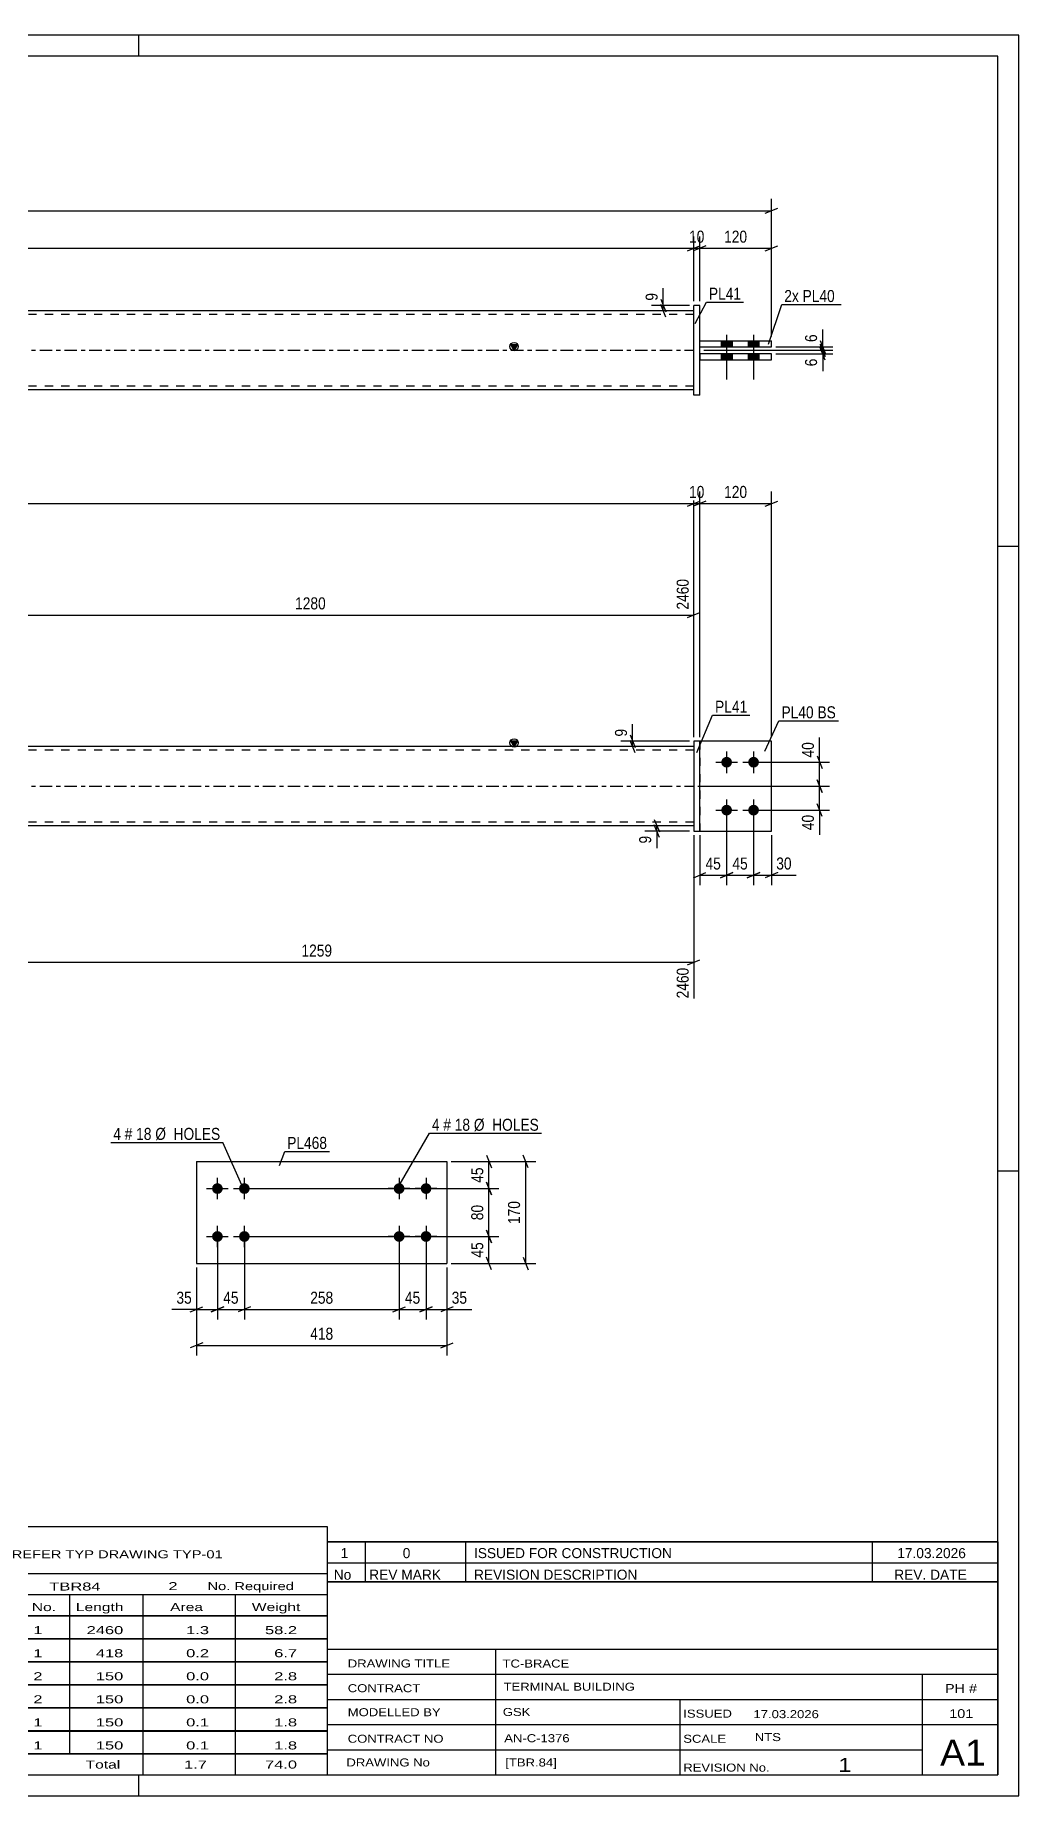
# Model space of a CAD drawing. Header units: millimetres. Extents: x 0 to 594, y 0 to 420.
# Drawn here: x 359.3 to 594, y 0 to 420 of the extents above; entities that cross this region are included whole.
import ezdxf

# ---------------------------------------------------------------- set-up
doc = ezdxf.new("R2010")
doc.units = ezdxf.units.MM
doc.linetypes.add('DXK_LINE_DOT2', pattern=[3.9198, 1.9599, -1.9599])
doc.linetypes.add('DXK_LINE_DOT3', pattern=[5.9187, 2.979, -0.9799, 0.9799, -0.9799])
doc.styles.add('Arial Narrow', font='ARIALN.TTF', dxfattribs={"height": 0.2})

# ---------------------------------------------------------------- blocks, each defined once
blk = doc.blocks.new('Unknown-585696580-1128')
at = {"color": 5, "linetype": 'Continuous'}
for p, q in [((594, 420), (0, 420)), ((384, 415), (384, 420)), ((594, 0), (594, 420)), ((589, 415), (5, 415)), ((589, 5), (589, 415)), ((594, 298), (589, 298)), ((594, 149), (589, 149)), ((5, 5), (589, 5)), ((384, 0), (384, 5)), ((0, 0), (594, 0))]:
    blk.add_line(p, q, dxfattribs=at)
blk = doc.blocks.new('Part-585696580-2042 - 1994')
at = {"color": 2, "linetype": 'Continuous'}
for p, q in [((535, 251.57), (517.86, 251.57)), ((535, 230.14), (535, 251.57)), ((517.86, 230.14), (535, 230.14))]:
    blk.add_line(p, q, dxfattribs=at)
at = {"color": 7, "linetype": 'DXK_LINE_DOT2'}
blk.add_line((517.86, 251.57), (517.86, 230.14), dxfattribs=at)
blk = doc.blocks.new('Part-585696580-2012 - 1994')
at = {"color": 2, "linetype": 'Continuous'}
for p, q in [((516.43, 251.57), (516.43, 230.14)), ((517.86, 251.57), (516.43, 251.57)), ((517.86, 230.14), (517.86, 251.57)), ((516.43, 230.14), (517.86, 230.14))]:
    blk.add_line(p, q, dxfattribs=at)
blk = doc.blocks.new('Part-585696580-2000 - 1994')
at = {"linetype": 'Continuous'}
blk.add_hatch(color=2, dxfattribs=at).paths.add_polyline_path([(473.57, 250.28), (472.77, 251.68), (474.37, 251.68)])
at = {"color": 2, "linetype": 'Continuous'}
for p, q in [((516.43, 250.28), (165.06, 250.28)), ((473.57, 250.28), (472.77, 251.68)), ((472.77, 251.68), (474.37, 251.68)), ((474.37, 251.68), (473.57, 250.28)), ((516.43, 231.42), (165.06, 231.42))]:
    blk.add_line(p, q, dxfattribs=at)
at = {"color": 7, "linetype": 'DXK_LINE_DOT2'}
for p, q in [((165.06, 250.28), (165.06, 231.42)), ((516.43, 249.42), (165.06, 249.42)), ((308.77, 250.28), (308.77, 249.42)), ((333.79, 250.28), (333.79, 249.42)), ((516.43, 250.28), (516.43, 231.42)), ((516.43, 232.28), (165.06, 232.28)), ((311.68, 231.42), (311.68, 232.28)), ((336.7, 231.42), (336.7, 232.28))]:
    blk.add_line(p, q, dxfattribs=at)
at = {"color": 7, "linetype": 'DXK_LINE_DOT3'}
blk.add_line((165.06, 240.85), (516.43, 240.85), dxfattribs=at)
at = {"color": 2, "linetype": 'Continuous'}
blk.add_circle((473.57, 251.18), 1, dxfattribs=at)
blk = doc.blocks.new('Part-585696580-2006 - 1994')
at = {"color": 7, "linetype": 'DXK_LINE_DOT2'}
for p, q in [((535, 251.57), (517.86, 251.57)), ((517.86, 251.57), (517.86, 230.14)), ((535, 230.14), (535, 251.57)), ((517.86, 230.14), (535, 230.14))]:
    blk.add_line(p, q, dxfattribs=at)
blk = doc.blocks.new('Bolt-585696580-2033 - 1994')
at = {"linetype": 'Continuous'}
for points in [[(524.29, 247.85, -1), (524.29, 245.28, -1)], [(530.72, 247.85, -1), (530.72, 245.28, -1)], [(524.29, 236.42, -1), (524.29, 233.85, -1)], [(530.72, 236.42, -1), (530.72, 233.85, -1)]]:
    blk.add_hatch(color=1, dxfattribs=at).paths.add_polyline_path(points)
at = {"color": 1, "linetype": 'Continuous'}
for p, q in [((524.29, 249.14), (524.29, 243.99)), ((530.72, 249.14), (530.72, 243.99)), ((521.72, 246.57), (526.86, 246.57)), ((528.15, 246.57), (533.29, 246.57)), ((524.29, 237.71), (524.29, 232.57)), ((530.72, 237.71), (530.72, 232.57)), ((521.72, 235.14), (526.86, 235.14)), ((528.15, 235.14), (533.29, 235.14))]:
    blk.add_line(p, q, dxfattribs=at)
blk = doc.blocks.new('Bolt-585696580-1688 - 1676')
at = {"linetype": 'Continuous'}
for points in [[(525.57, 347.11), (523, 347.11), (523, 345.68), (525.57, 345.68)], [(525.57, 347.11), (523, 347.11), (523, 345.68), (525.57, 345.68)], [(532, 347.11), (529.43, 347.11), (529.43, 345.68), (532, 345.68)], [(532, 347.11), (529.43, 347.11), (529.43, 345.68), (532, 345.68)], [(525.57, 343.97), (523, 343.97), (523, 342.54), (525.57, 342.54)], [(525.57, 343.97), (523, 343.97), (523, 342.54), (525.57, 342.54)], [(532, 343.97), (529.43, 343.97), (529.43, 342.54), (532, 342.54)], [(532, 343.97), (529.43, 343.97), (529.43, 342.54), (532, 342.54)]]:
    blk.add_hatch(color=1, dxfattribs=at).paths.add_polyline_path(points)
at = {"color": 1, "linetype": 'Continuous'}
for p, q in [((523, 347.11), (523, 345.68)), ((523, 347.11), (523, 345.68)), ((524.29, 348.54), (524.29, 337.83)), ((524.29, 348.54), (524.29, 337.83)), ((525.57, 347.11), (525.57, 345.68)), ((525.57, 347.11), (525.57, 345.68)), ((529.43, 347.11), (529.43, 345.68)), ((529.43, 347.11), (529.43, 345.68)), ((530.72, 348.54), (530.72, 337.83)), ((530.72, 348.54), (530.72, 337.83)), ((532, 347.11), (532, 345.68)), ((532, 347.11), (532, 345.68)), ((523, 343.97), (523, 342.54)), ((523, 343.97), (523, 342.54)), ((525.57, 343.97), (525.57, 342.54)), ((525.57, 343.97), (525.57, 342.54)), ((529.43, 343.97), (529.43, 342.54)), ((529.43, 343.97), (529.43, 342.54)), ((532, 343.97), (532, 342.54)), ((532, 343.97), (532, 342.54))]:
    blk.add_line(p, q, dxfattribs=at)
blk = doc.blocks.new('Part-585696580-1729 - 1676')
at = {"color": 2, "linetype": 'Continuous'}
for p, q in [((517.86, 345.68), (517.86, 347.11)), ((517.86, 347.11), (535, 347.11)), ((517.86, 345.68), (535, 345.68)), ((535, 345.68), (535, 347.11))]:
    blk.add_line(p, q, dxfattribs=at)
blk = doc.blocks.new('Part-585696580-1734 - 1676')
at = {"color": 2, "linetype": 'Continuous'}
for p, q in [((535, 343.97), (517.86, 343.97)), ((517.86, 343.97), (517.86, 342.54)), ((517.86, 342.54), (535, 342.54)), ((535, 342.54), (535, 343.97))]:
    blk.add_line(p, q, dxfattribs=at)
blk = doc.blocks.new('Part-585696580-1749 - 1676')
at = {"linetype": 'Continuous'}
blk.add_hatch(color=2, dxfattribs=at).paths.add_polyline_path([(473.57, 344.83), (472.77, 346.23), (474.37, 346.23)])
at = {"color": 2, "linetype": 'Continuous'}
for p, q in [((516.43, 354.26), (165.06, 354.26)), ((308.77, 345.69), (308.77, 345.83)), ((308.77, 345.83), (333.79, 345.83)), ((311.68, 345.69), (311.68, 345.83)), ((333.79, 345.83), (333.79, 343.83)), ((473.57, 344.83), (472.77, 346.23)), ((472.77, 346.23), (474.37, 346.23)), ((474.37, 346.23), (473.57, 344.83)), ((308.77, 343.97), (308.77, 343.83)), ((333.79, 343.83), (308.77, 343.83)), ((311.68, 343.83), (311.68, 343.97)), ((516.43, 335.4), (165.06, 335.4))]:
    blk.add_line(p, q, dxfattribs=at)
at = {"color": 7, "linetype": 'DXK_LINE_DOT2'}
for p, q in [((165.06, 354.26), (165.06, 335.4)), ((516.43, 353.4), (165.06, 353.4)), ((516.43, 335.4), (516.43, 354.26)), ((308.77, 345.83), (308.77, 343.97)), ((311.68, 345.83), (311.68, 343.97)), ((333.79, 345.83), (336.7, 345.83)), ((336.7, 345.83), (336.7, 343.83)), ((336.7, 343.83), (333.79, 343.83)), ((516.43, 336.26), (165.06, 336.26))]:
    blk.add_line(p, q, dxfattribs=at)
at = {"color": 7, "linetype": 'DXK_LINE_DOT3'}
blk.add_line((165.06, 344.83), (516.43, 344.83), dxfattribs=at)
at = {"color": 2, "linetype": 'Continuous'}
blk.add_circle((473.57, 345.73), 1, dxfattribs=at)
blk = doc.blocks.new('Part-585696580-1771 - 1676')
at = {"color": 2, "linetype": 'Continuous'}
for p, q in [((516.43, 334.11), (516.43, 355.54)), ((517.86, 355.54), (516.43, 355.54)), ((517.86, 334.11), (517.86, 355.54)), ((517.86, 334.11), (516.43, 334.11))]:
    blk.add_line(p, q, dxfattribs=at)
blk = doc.blocks.new('Part-585696580-6023 - 6022')
at = {"color": 2, "linetype": 'Continuous'}
for p, q in [((397.78, 151.29), (397.78, 127)), ((397.78, 151.29), (457.56, 151.29)), ((457.56, 151.29), (457.56, 127)), ((397.78, 127), (457.56, 127))]:
    blk.add_line(p, q, dxfattribs=at)
blk = doc.blocks.new('Bolt-585696580-6024 - 6022')
at = {"linetype": 'Continuous'}
for points in [[(446.14, 143.57, -1), (446.14, 146.14, -1)], [(452.56, 143.57, -1), (452.56, 146.14, -1)], [(446.14, 132.14, -1), (446.14, 134.71, -1)], [(452.56, 132.14, -1), (452.56, 134.71, -1)]]:
    blk.add_hatch(color=1, dxfattribs=at).paths.add_polyline_path(points)
at = {"color": 1, "linetype": 'Continuous'}
for p, q in [((446.14, 147.43), (446.14, 142.29)), ((452.56, 147.43), (452.56, 142.29)), ((448.71, 144.86), (443.56, 144.86)), ((455.14, 144.86), (449.99, 144.86)), ((446.14, 136), (446.14, 130.86)), ((452.56, 136), (452.56, 130.86)), ((448.71, 133.43), (443.56, 133.43)), ((455.14, 133.43), (449.99, 133.43))]:
    blk.add_line(p, q, dxfattribs=at)
blk = doc.blocks.new('Bolt-585696580-6025 - 6022')
at = {"linetype": 'Continuous'}
for points in [[(402.78, 146.14, -1), (402.78, 143.57, -1)], [(409.21, 146.14, -1), (409.21, 143.57, -1)], [(402.78, 134.71, -1), (402.78, 132.14, -1)], [(409.21, 134.71, -1), (409.21, 132.14, -1)]]:
    blk.add_hatch(color=1, dxfattribs=at).paths.add_polyline_path(points)
at = {"color": 1, "linetype": 'Continuous'}
for p, q in [((402.78, 142.29), (402.78, 147.43)), ((409.21, 142.29), (409.21, 147.43)), ((400.21, 144.86), (405.35, 144.86)), ((406.64, 144.86), (411.78, 144.86)), ((402.78, 130.86), (402.78, 136)), ((409.21, 130.86), (409.21, 136)), ((400.21, 133.43), (405.35, 133.43)), ((406.64, 133.43), (411.78, 133.43))]:
    blk.add_line(p, q, dxfattribs=at)
blk = doc.blocks.new('StraightDimension-585696580-2132 - 1994')
at = {"color": 7, "linetype": 'Continuous'}
for p, q in [((501.26, 253.07), (502.46, 250.07)), ((515.43, 251.57), (499.01, 251.57)), ((515.43, 250.28), (499.01, 250.28)), ((502.46, 248.78), (501.26, 251.78)), ((501.86, 250.28), (501.86, 251.57))]:
    blk.add_line(p, q, dxfattribs=at)
at = {"color": 0}
blk.add_wipeout([(501.11, 255.12), (496.91, 255.12), (496.91, 252.09), (501.11, 252.09)], dxfattribs=at)
at = {"color": 7, "linetype": 'Continuous'}
blk.add_line((501.86, 251.57), (501.86, 255.64), dxfattribs=at)
blk.add_line((501.86, 251.57), (501.86, 255.64), dxfattribs=at)
at = {"color": 3, "style": 'Arial Narrow'}
blk.add_text('9', height=2.86, rotation=90.0002, dxfattribs=at).set_placement((500.51, 252.69))
blk = doc.blocks.new('StraightDimension-585696580-2083 - 1994')
at = {"color": 7, "linetype": 'Continuous'}
for p, q in [((165.06, 252.57), (165.06, 311.11)), ((516.43, 252.57), (516.43, 311.11)), ((166.56, 308.86), (163.56, 307.66)), ((165.06, 308.26), (516.43, 308.26)), ((514.93, 307.66), (517.93, 308.86))]:
    blk.add_line(p, q, dxfattribs=at)
at = {"color": 0}
blk.add_wipeout([(345, 309.01), (345, 313.21), (336.49, 313.21), (336.49, 309.01)], dxfattribs=at)
at = {"color": 3, "style": 'Arial Narrow'}
blk.add_text('2460', height=2.863, dxfattribs=at).set_placement((337.09, 309.61))
blk = doc.blocks.new('StraightDimension-585696580-2092 - 1994')
at = {"color": 7, "linetype": 'Continuous'}
for p, q in [((516.43, 252.57), (516.43, 311.11)), ((517.86, 252.57), (517.86, 311.11)), ((514.93, 307.66), (517.93, 308.86)), ((519.36, 308.86), (516.36, 307.66)), ((516.43, 308.26), (517.86, 308.26))]:
    blk.add_line(p, q, dxfattribs=at)
at = {"color": 0}
blk.add_wipeout([(519.57, 309.01), (519.57, 313.21), (514.72, 313.21), (514.72, 309.01)], dxfattribs=at)
at = {"color": 3, "style": 'Arial Narrow'}
blk.add_text('10', height=2.863, dxfattribs=at).set_placement((515.32, 309.61))
blk = doc.blocks.new('StraightDimension-585696580-2109 - 1994')
at = {"color": 7, "linetype": 'Continuous'}
for p, q in [((517.86, 252.57), (517.86, 311.11)), ((535, 252.57), (535, 311.11)), ((519.36, 308.86), (516.36, 307.66)), ((517.86, 308.26), (535, 308.26)), ((533.5, 307.66), (536.5, 308.86))]:
    blk.add_line(p, q, dxfattribs=at)
at = {"color": 0}
blk.add_wipeout([(529.77, 309.01), (529.77, 313.21), (523.09, 313.21), (523.09, 309.01)], dxfattribs=at)
at = {"color": 3, "style": 'Arial Narrow'}
blk.add_text('120', height=2.863, dxfattribs=at).set_placement((523.69, 309.61))
blk = doc.blocks.new('StraightDimension-585696580-2162 - 1994')
at = {"color": 7, "linetype": 'Continuous'}
for p, q in [((545.86, 248.07), (547.06, 245.07)), ((531.72, 246.57), (548.86, 246.57)), ((546.46, 240.85), (546.46, 246.57)), ((517.43, 240.85), (548.86, 240.85)), ((547.06, 239.35), (545.86, 242.35))]:
    blk.add_line(p, q, dxfattribs=at)
at = {"color": 0}
blk.add_wipeout([(545.71, 251.95), (541.51, 251.95), (541.51, 247.09), (545.71, 247.09)], dxfattribs=at)
at = {"color": 7, "linetype": 'Continuous'}
blk.add_line((546.46, 246.57), (546.46, 252.47), dxfattribs=at)
blk.add_line((546.46, 246.57), (546.46, 252.47), dxfattribs=at)
at = {"color": 3, "style": 'Arial Narrow'}
blk.add_text('40', height=2.863, rotation=90.0002, dxfattribs=at).set_placement((545.11, 247.69))
blk = doc.blocks.new('StraightDimension-585696580-2175 - 1994')
at = {"color": 7, "linetype": 'Continuous'}
for p, q in [((517.43, 240.85), (548.86, 240.85)), ((545.86, 242.35), (547.06, 239.35)), ((546.46, 235.14), (546.46, 240.85)), ((547.06, 233.64), (545.86, 236.64)), ((531.72, 235.14), (548.86, 235.14))]:
    blk.add_line(p, q, dxfattribs=at)
at = {"color": 0}
blk.add_wipeout([(545.71, 234.61), (541.51, 234.61), (541.51, 229.76), (545.71, 229.76)], dxfattribs=at)
at = {"color": 7, "linetype": 'Continuous'}
blk.add_line((546.46, 235.14), (546.46, 229.23), dxfattribs=at)
blk.add_line((546.46, 235.14), (546.46, 229.23), dxfattribs=at)
at = {"color": 3, "style": 'Arial Narrow'}
blk.add_text('40', height=2.863, rotation=90.0002, dxfattribs=at).set_placement((545.11, 230.36))
blk = doc.blocks.new('StraightDimension-585696580-2206 - 1994')
at = {"color": 7, "linetype": 'Continuous'}
for p, q in [((530.72, 234.14), (530.72, 217.22)), ((535, 229.14), (535, 217.22)), ((529.22, 219.02), (532.22, 220.22)), ((530.72, 219.62), (535, 219.62)), ((536.5, 220.22), (533.5, 219.02))]:
    blk.add_line(p, q, dxfattribs=at)
at = {"color": 0}
blk.add_wipeout([(540.38, 220.37), (540.38, 224.57), (535.53, 224.57), (535.53, 220.37)], dxfattribs=at)
at = {"color": 7, "linetype": 'Continuous'}
blk.add_line((535, 219.62), (540.91, 219.62), dxfattribs=at)
blk.add_line((535, 219.62), (540.91, 219.62), dxfattribs=at)
at = {"color": 3, "style": 'Arial Narrow'}
blk.add_text('30', height=2.863, dxfattribs=at).set_placement((536.13, 220.97))
blk = doc.blocks.new('StraightDimension-585696580-2219 - 1994')
at = {"color": 7, "linetype": 'Continuous'}
for p, q in [((524.29, 234.14), (524.29, 217.22)), ((530.72, 234.14), (530.72, 217.22)), ((522.79, 219.02), (525.79, 220.22)), ((524.29, 219.62), (530.72, 219.62)), ((532.22, 220.22), (529.22, 219.02))]:
    blk.add_line(p, q, dxfattribs=at)
at = {"color": 0}
blk.add_wipeout([(529.93, 220.37), (529.93, 224.57), (525.07, 224.57), (525.07, 220.37)], dxfattribs=at)
at = {"color": 3, "style": 'Arial Narrow'}
blk.add_text('45', height=2.863, dxfattribs=at).set_placement((525.67, 220.97))
blk = doc.blocks.new('StraightDimension-585696580-2229 - 1994')
at = {"color": 7, "linetype": 'Continuous'}
for p, q in [((524.29, 234.14), (524.29, 217.22)), ((517.86, 229.14), (517.86, 217.22)), ((516.36, 219.02), (519.36, 220.22)), ((517.86, 219.62), (524.29, 219.62)), ((525.79, 220.22), (522.79, 219.02))]:
    blk.add_line(p, q, dxfattribs=at)
at = {"color": 0}
blk.add_wipeout([(523.5, 220.37), (523.5, 224.57), (518.65, 224.57), (518.65, 220.37)], dxfattribs=at)
at = {"color": 3, "style": 'Arial Narrow'}
blk.add_text('45', height=2.863, dxfattribs=at).set_placement((519.25, 220.97))
blk = doc.blocks.new('StraightDimension-585696580-2246 - 1994')
at = {"color": 7, "linetype": 'Continuous'}
for p, q in [((515.43, 231.42), (504.78, 231.42)), ((507.03, 232.92), (508.23, 229.92)), ((508.23, 228.64), (507.03, 231.64)), ((507.63, 230.14), (507.63, 231.42)), ((515.43, 230.14), (504.78, 230.14))]:
    blk.add_line(p, q, dxfattribs=at)
at = {"color": 0}
blk.add_wipeout([(506.88, 229.61), (502.68, 229.61), (502.68, 226.58), (506.88, 226.58)], dxfattribs=at)
at = {"color": 7, "linetype": 'Continuous'}
blk.add_line((507.63, 230.14), (507.63, 226.06), dxfattribs=at)
blk.add_line((507.63, 230.14), (507.63, 226.06), dxfattribs=at)
at = {"color": 3, "style": 'Arial Narrow'}
blk.add_text('9', height=2.86, rotation=90.0002, dxfattribs=at).set_placement((506.28, 227.18))
blk = doc.blocks.new('StraightDimension-585696580-2432 - 1994')
at = {"color": 7, "linetype": 'Continuous'}
for p, q in [((333.51, 251.28), (333.51, 290.3)), ((516.43, 252.57), (516.43, 290.3)), ((335.01, 282.28), (332.01, 281.08)), ((333.51, 281.68), (516.43, 281.68)), ((514.93, 281.08), (517.93, 282.28))]:
    blk.add_line(p, q, dxfattribs=at)
at = {"color": 0, "linetype": 'Continuous'}
blk.add_wipeout([(515.83, 290.9), (511.63, 290.9), (511.63, 282.38), (515.83, 282.38)], dxfattribs=at)
at = {"color": 0}
blk.add_wipeout([(429.23, 282.43), (429.23, 286.63), (420.72, 286.63), (420.72, 282.43)], dxfattribs=at)
at = {"color": 3, "linetype": 'Continuous', "style": 'Arial Narrow'}
blk.add_text('2460', height=2.863, rotation=90.0002, dxfattribs=at).set_placement((515.23, 282.98))
at = {"color": 3, "style": 'Arial Narrow'}
blk.add_text('1280', height=2.863, dxfattribs=at).set_placement((421.32, 283.03))
blk = doc.blocks.new('StraightDimension-585696580-2300 - 1994')
at = {"color": 7, "linetype": 'Continuous'}
for p, q in [((336.56, 230.42), (336.56, 190.23)), ((516.43, 229.14), (516.43, 190.23)), ((338.06, 199.45), (335.06, 198.25)), ((336.56, 198.85), (516.43, 198.85)), ((514.93, 198.25), (517.93, 199.45))]:
    blk.add_line(p, q, dxfattribs=at)
at = {"color": 0}
blk.add_wipeout([(430.75, 199.6), (430.75, 203.8), (422.24, 203.8), (422.24, 199.6)], dxfattribs=at)
at = {"color": 0, "linetype": 'Continuous'}
blk.add_wipeout([(515.83, 198.15), (511.63, 198.15), (511.63, 189.63), (515.83, 189.63)], dxfattribs=at)
at = {"color": 3, "style": 'Arial Narrow'}
blk.add_text('1259', height=2.863, dxfattribs=at).set_placement((422.84, 200.2))
at = {"color": 3, "linetype": 'Continuous', "style": 'Arial Narrow'}
blk.add_text('2460', height=2.863, rotation=90.0002, dxfattribs=at).set_placement((515.23, 190.23))
blk = doc.blocks.new('StraightDimension-585696580-1831 - 1676')
at = {"color": 7, "linetype": 'Continuous'}
for p, q in [((514.93, 368.56), (517.93, 369.76)), ((519.36, 369.76), (516.36, 368.56)), ((516.43, 356.54), (516.43, 372.01)), ((517.86, 356.54), (517.86, 372.01)), ((516.43, 369.16), (517.86, 369.16))]:
    blk.add_line(p, q, dxfattribs=at)
at = {"color": 0}
blk.add_wipeout([(519.57, 369.91), (519.57, 374.11), (514.72, 374.11), (514.72, 369.91)], dxfattribs=at)
at = {"color": 3, "style": 'Arial Narrow'}
blk.add_text('10', height=2.863, dxfattribs=at).set_placement((515.32, 370.51))
blk = doc.blocks.new('StraightDimension-585696580-1810 - 1676')
at = {"color": 7, "linetype": 'Continuous'}
for p, q in [((508.57, 357.04), (509.77, 354.04)), ((515.43, 355.54), (506.32, 355.54)), ((515.43, 354.26), (506.32, 354.26)), ((509.77, 352.76), (508.57, 355.76)), ((509.17, 354.26), (509.17, 355.54))]:
    blk.add_line(p, q, dxfattribs=at)
at = {"color": 0}
blk.add_wipeout([(508.42, 359.1), (504.22, 359.1), (504.22, 356.07), (508.42, 356.07)], dxfattribs=at)
at = {"color": 7, "linetype": 'Continuous'}
blk.add_line((509.17, 355.54), (509.17, 359.62), dxfattribs=at)
blk.add_line((509.17, 355.54), (509.17, 359.62), dxfattribs=at)
at = {"color": 3, "style": 'Arial Narrow'}
blk.add_text('9', height=2.86, rotation=90.0002, dxfattribs=at).set_placement((507.82, 356.67))
blk = doc.blocks.new('StraightDimension-585696580-1872 - 1676')
at = {"color": 7, "linetype": 'Continuous'}
for p, q in [((147.99, 378.71), (144.99, 377.51)), ((146.49, 348.11), (146.49, 380.96)), ((146.49, 378.11), (535, 378.11)), ((533.5, 377.51), (536.5, 378.71)), ((535, 348.11), (535, 380.96))]:
    blk.add_line(p, q, dxfattribs=at)
at = {"color": 0}
blk.add_wipeout([(345, 378.86), (345, 383.06), (336.49, 383.06), (336.49, 378.86)], dxfattribs=at)
at = {"color": 3, "style": 'Arial Narrow'}
blk.add_text('2720', height=2.863, dxfattribs=at).set_placement((337.09, 379.46))
blk = doc.blocks.new('StraightDimension-585696580-1791 - 1676')
at = {"color": 7, "linetype": 'Continuous'}
for p, q in [((518.86, 344.83), (549.61, 344.83)), ((546.61, 346.33), (547.81, 343.33)), ((547.81, 342.47), (546.61, 345.47)), ((547.21, 343.97), (547.21, 344.83)), ((536, 343.97), (549.61, 343.97))]:
    blk.add_line(p, q, dxfattribs=at)
at = {"color": 0}
blk.add_wipeout([(546.46, 343.44), (542.26, 343.44), (542.26, 340.42), (546.46, 340.42)], dxfattribs=at)
at = {"color": 7, "linetype": 'Continuous'}
blk.add_line((547.21, 343.97), (547.21, 339.89), dxfattribs=at)
blk.add_line((547.21, 343.97), (547.21, 339.89), dxfattribs=at)
at = {"color": 3, "style": 'Arial Narrow'}
blk.add_text('6', height=2.86, rotation=90.0002, dxfattribs=at).set_placement((545.86, 341.02))
blk = doc.blocks.new('StraightDimension-585696580-1800 - 1676')
at = {"color": 7, "linetype": 'Continuous'}
for p, q in [((518.86, 344.83), (549.61, 344.83)), ((536, 345.68), (549.61, 345.68)), ((546.61, 347.18), (547.81, 344.18)), ((547.81, 343.33), (546.61, 346.33)), ((547.21, 344.83), (547.21, 345.68))]:
    blk.add_line(p, q, dxfattribs=at)
at = {"color": 0}
blk.add_wipeout([(546.46, 349.24), (542.26, 349.24), (542.26, 346.21), (546.46, 346.21)], dxfattribs=at)
at = {"color": 7, "linetype": 'Continuous'}
blk.add_line((547.21, 345.68), (547.21, 349.76), dxfattribs=at)
blk.add_line((547.21, 345.68), (547.21, 349.76), dxfattribs=at)
at = {"color": 3, "style": 'Arial Narrow'}
blk.add_text('6', height=2.86, rotation=90.0002, dxfattribs=at).set_placement((545.86, 346.81))
blk = doc.blocks.new('StraightDimension-585696580-1821 - 1676')
at = {"color": 7, "linetype": 'Continuous'}
for p, q in [((519.36, 369.76), (516.36, 368.56)), ((517.86, 356.54), (517.86, 372.01)), ((533.5, 368.56), (536.5, 369.76)), ((535, 348.11), (535, 372.01)), ((517.86, 369.16), (535, 369.16))]:
    blk.add_line(p, q, dxfattribs=at)
at = {"color": 0}
blk.add_wipeout([(529.77, 369.91), (529.77, 374.11), (523.09, 374.11), (523.09, 369.91)], dxfattribs=at)
at = {"color": 3, "style": 'Arial Narrow'}
blk.add_text('120', height=2.863, dxfattribs=at).set_placement((523.69, 370.51))
blk = doc.blocks.new('StraightDimension-585696580-1841 - 1676')
at = {"color": 7, "linetype": 'Continuous'}
for p, q in [((166.56, 369.76), (163.56, 368.56)), ((165.06, 356.54), (165.06, 372.01)), ((514.93, 368.56), (517.93, 369.76)), ((516.43, 356.54), (516.43, 372.01)), ((165.06, 369.16), (516.43, 369.16))]:
    blk.add_line(p, q, dxfattribs=at)
at = {"color": 0}
blk.add_wipeout([(345, 369.91), (345, 374.11), (336.49, 374.11), (336.49, 369.91)], dxfattribs=at)
at = {"color": 3, "style": 'Arial Narrow'}
blk.add_text('2460', height=2.863, dxfattribs=at).set_placement((337.09, 370.51))
blk = doc.blocks.new('StraightDimension-585696580-6029 - 6022')
at = {"color": 7, "linetype": 'Continuous'}
for p, q in [((452.56, 132.43), (452.56, 113.64)), ((457.56, 126), (457.56, 113.64)), ((451.06, 115.44), (454.06, 116.64)), ((452.56, 116.04), (457.56, 116.04)), ((459.06, 116.64), (456.06, 115.44))]:
    blk.add_line(p, q, dxfattribs=at)
at = {"color": 0}
blk.add_wipeout([(462.95, 116.79), (462.95, 120.99), (458.09, 120.99), (458.09, 116.79)], dxfattribs=at)
at = {"color": 7, "linetype": 'Continuous'}
blk.add_line((457.56, 116.04), (463.47, 116.04), dxfattribs=at)
blk.add_line((457.56, 116.04), (463.47, 116.04), dxfattribs=at)
at = {"color": 3, "style": 'Arial Narrow'}
blk.add_text('35', height=2.863, dxfattribs=at).set_placement((458.69, 117.39))
blk = doc.blocks.new('StraightDimension-585696580-6030 - 6022')
at = {"color": 7, "linetype": 'Continuous'}
for p, q in [((446.14, 132.43), (446.14, 113.64)), ((452.56, 132.43), (452.56, 113.64)), ((444.64, 115.44), (447.64, 116.64)), ((446.14, 116.04), (452.56, 116.04)), ((454.06, 116.64), (451.06, 115.44))]:
    blk.add_line(p, q, dxfattribs=at)
at = {"color": 0}
blk.add_wipeout([(451.78, 116.79), (451.78, 120.99), (446.92, 120.99), (446.92, 116.79)], dxfattribs=at)
at = {"color": 3, "style": 'Arial Narrow'}
blk.add_text('45', height=2.863, dxfattribs=at).set_placement((447.52, 117.39))
blk = doc.blocks.new('StraightDimension-585696580-6031 - 6022')
at = {"color": 7, "linetype": 'Continuous'}
for p, q in [((409.21, 132.43), (409.21, 113.64)), ((446.14, 132.43), (446.14, 113.64)), ((410.71, 116.64), (407.71, 115.44)), ((409.21, 116.04), (446.14, 116.04)), ((444.64, 115.44), (447.64, 116.64))]:
    blk.add_line(p, q, dxfattribs=at)
at = {"color": 0}
blk.add_wipeout([(431.01, 116.79), (431.01, 120.99), (424.33, 120.99), (424.33, 116.79)], dxfattribs=at)
at = {"color": 3, "style": 'Arial Narrow'}
blk.add_text('258', height=2.863, dxfattribs=at).set_placement((424.93, 117.39))
blk = doc.blocks.new('StraightDimension-585696580-6032 - 6022')
at = {"color": 7, "linetype": 'Continuous'}
for p, q in [((402.78, 132.43), (402.78, 113.64)), ((409.21, 132.43), (409.21, 113.64)), ((401.28, 115.44), (404.28, 116.64)), ((402.78, 116.04), (409.21, 116.04)), ((410.71, 116.64), (407.71, 115.44))]:
    blk.add_line(p, q, dxfattribs=at)
at = {"color": 0}
blk.add_wipeout([(408.42, 116.79), (408.42, 120.99), (403.57, 120.99), (403.57, 116.79)], dxfattribs=at)
at = {"color": 3, "style": 'Arial Narrow'}
blk.add_text('45', height=2.863, dxfattribs=at).set_placement((404.17, 117.39))
blk = doc.blocks.new('StraightDimension-585696580-6033 - 6022')
at = {"color": 7, "linetype": 'Continuous'}
for p, q in [((402.78, 132.43), (402.78, 113.64)), ((397.78, 126), (397.78, 113.64)), ((396.28, 115.44), (399.28, 116.64)), ((397.78, 116.04), (402.78, 116.04)), ((404.28, 116.64), (401.28, 115.44))]:
    blk.add_line(p, q, dxfattribs=at)
at = {"color": 0}
blk.add_wipeout([(397.26, 116.79), (397.26, 120.99), (392.4, 120.99), (392.4, 116.79)], dxfattribs=at)
at = {"color": 7, "linetype": 'Continuous'}
blk.add_line((397.78, 116.04), (391.88, 116.04), dxfattribs=at)
blk.add_line((397.78, 116.04), (391.88, 116.04), dxfattribs=at)
at = {"color": 3, "style": 'Arial Narrow'}
blk.add_text('35', height=2.863, dxfattribs=at).set_placement((393, 117.39))
blk = doc.blocks.new('StraightDimension-585696580-6049 - 6022')
at = {"color": 7, "linetype": 'Continuous'}
for p, q in [((397.78, 126), (397.78, 105.04)), ((457.56, 126), (457.56, 105.04)), ((399.28, 108.04), (396.28, 106.84)), ((397.78, 107.44), (457.56, 107.44)), ((456.06, 106.84), (459.06, 108.04))]:
    blk.add_line(p, q, dxfattribs=at)
at = {"color": 0}
blk.add_wipeout([(431.01, 108.19), (431.01, 112.39), (424.33, 112.39), (424.33, 108.19)], dxfattribs=at)
at = {"color": 3, "style": 'Arial Narrow'}
blk.add_text('418', height=2.863, dxfattribs=at).set_placement((424.93, 108.79))
blk = doc.blocks.new('StraightDimension-585696580-6053 - 6022')
at = {"color": 7, "linetype": 'Continuous'}
for p, q in [((458.56, 151.29), (469.96, 151.29)), ((466.96, 152.79), (468.16, 149.79)), ((467.56, 144.86), (467.56, 151.29)), ((410.21, 144.86), (469.96, 144.86)), ((468.16, 143.36), (466.96, 146.36))]:
    blk.add_line(p, q, dxfattribs=at)
at = {"color": 0}
blk.add_wipeout([(466.81, 150.5), (462.61, 150.5), (462.61, 145.64), (466.81, 145.64)], dxfattribs=at)
at = {"color": 3, "style": 'Arial Narrow'}
blk.add_text('45', height=2.863, rotation=90.0002, dxfattribs=at).set_placement((466.21, 146.24))
blk = doc.blocks.new('StraightDimension-585696580-6054 - 6022')
at = {"color": 7, "linetype": 'Continuous'}
for p, q in [((410.21, 144.86), (469.96, 144.86)), ((466.96, 146.36), (468.16, 143.36)), ((467.56, 133.43), (467.56, 144.86)), ((468.16, 131.93), (466.96, 134.93)), ((410.21, 133.43), (469.96, 133.43))]:
    blk.add_line(p, q, dxfattribs=at)
at = {"color": 0}
blk.add_wipeout([(466.81, 141.57), (462.61, 141.57), (462.61, 136.71), (466.81, 136.71)], dxfattribs=at)
at = {"color": 3, "style": 'Arial Narrow'}
blk.add_text('80', height=2.863, rotation=90.0002, dxfattribs=at).set_placement((466.21, 137.31))
blk = doc.blocks.new('StraightDimension-585696580-6055 - 6022')
at = {"color": 7, "linetype": 'Continuous'}
for p, q in [((466.96, 134.93), (468.16, 131.93)), ((410.21, 133.43), (469.96, 133.43)), ((467.56, 127), (467.56, 133.43)), ((458.56, 127), (469.96, 127)), ((468.16, 125.5), (466.96, 128.5))]:
    blk.add_line(p, q, dxfattribs=at)
at = {"color": 0}
blk.add_wipeout([(466.81, 132.64), (462.61, 132.64), (462.61, 127.79), (466.81, 127.79)], dxfattribs=at)
at = {"color": 3, "style": 'Arial Narrow'}
blk.add_text('45', height=2.863, rotation=90.0002, dxfattribs=at).set_placement((466.21, 128.39))
blk = doc.blocks.new('StraightDimension-585696580-6069 - 6022')
at = {"color": 7, "linetype": 'Continuous'}
for p, q in [((458.56, 151.29), (478.74, 151.29)), ((476.94, 149.79), (475.74, 152.79)), ((476.34, 127), (476.34, 151.29)), ((458.56, 127), (478.74, 127)), ((475.74, 128.5), (476.94, 125.5))]:
    blk.add_line(p, q, dxfattribs=at)
at = {"color": 0}
blk.add_wipeout([(475.59, 142.48), (471.39, 142.48), (471.39, 135.8), (475.59, 135.8)], dxfattribs=at)
at = {"color": 3, "style": 'Arial Narrow'}
blk.add_text('170', height=2.863, rotation=90.0002, dxfattribs=at).set_placement((474.99, 136.4))
blk = doc.blocks.new('Unknown-585696580-6248')
at = {"color": 7, "linetype": 'Continuous'}
for p, q in [((429, 51.05), (429, 5)), ((429, 51.05), (589, 51.05)), ((589, 51), (589, 5)), ((429, 35), (589, 35)), ((469.14, 35), (469.14, 5)), ((429, 29), (589, 29)), ((571, 5.05), (571, 29.05)), ((429, 23), (589, 23)), ((513.14, 23), (513.14, 5)), ((429, 17), (589, 17)), ((429, 11), (571, 11)), ((429, 5), (589, 5))]:
    blk.add_line(p, q, dxfattribs=at)
at = {"color": 7, "style": 'Arial Narrow'}
for s, height, width, p in [('DRAWING TITLE', 1.9089, 1.425378, (433.88, 30.61)), ('TC-BRACE', 1.909, 1.425378, (470.81, 30.59)), ('CONTRACT', 1.909, 1.425378, (433.88, 24.71)), ('TERMINAL BUILDING', 1.9089, 1.425378, (471.06, 25.07)), ('MODELLED BY', 1.9089, 1.425378, (433.88, 18.98)), ('GSK', 1.909, 1.425378, (470.88, 19.04)), ('ISSUED', 1.909, 1.425378, (513.94, 18.64)), ('17.03.2026', 1.909, 1.425378, (530.69, 18.52)), ('CONTRACT NO', 1.9089, 1.425378, (433.88, 12.66)), ('AN-C-1376', 1.909, 1.425378, (471.23, 12.78)), ('SCALE', 1.909, 1.425378, (513.94, 12.65)), ('A1', 6.204, 1.25, (575.24, 7.2)), ('DRAWING No', 1.909, 1.425378, (433.56, 7)), ('[TBR.84]', 1.909, 1.425378, (471.46, 6.99)), ('1', 3.34, 1.5, (550.91, 5.68)), ('REVISION No.', 1.9089, 1.425378, (513.94, 5.77))]:
    blk.add_text(s, height=height, dxfattribs=dict(at, width=width)).set_placement(p)
at = {"color": 7, "linetype": 'Continuous', "style": 'Arial Narrow'}
for s, height, width, p in [('PH #', 2.1, 1.42538, (576.4, 24.55)), ('101', 2.1, 1.42538, (577.41, 18.55)), ('NTS', 1.909, 1.425378, (531, 13.05))]:
    blk.add_text(s, height=height, dxfattribs=dict(at, width=width)).set_placement(p)
blk = doc.blocks.new('Unknown-585696580-6249')
at = {"color": 7, "linetype": 'Continuous'}
for p, q in [((429, 60.55), (589, 60.55)), ((589, 60.55), (429, 60.55)), ((429, 60.55), (429, 55.55)), ((438, 60.55), (438, 55.55)), ((462, 60.55), (462, 55.55)), ((559, 60.55), (559, 55.55)), ((589, 60.55), (589, 55.55)), ((429, 55.55), (589, 55.55)), ((429, 55.55), (429, 51.05)), ((429, 55.55), (589, 55.55)), ((438, 55.55), (438, 51.05)), ((462, 55.55), (462, 51.05)), ((559, 55.55), (559, 51.05)), ((589, 55.55), (589, 51.05)), ((589, 51.05), (429, 51.05))]:
    blk.add_line(p, q, dxfattribs=at)
at = {"color": 7, "linetype": 'Continuous', "style": 'Arial Narrow'}
for s, height, width, p in [('1', 2.39, 1.196471, (432.16, 56.7)), ('0', 2.39, 1.196471, (447, 56.7)), ('ISSUED FOR CONSTRUCTION', 2.3861, 1.196471, (464, 56.7)), ('17.03.2026', 2.386, 1.196471, (565, 56.7)), ('No', 2.386, 1.2, (430.54, 51.55)), ('REV MARK', 2.386, 1.2, (439, 51.55)), ('REVISION DESCRIPTION', 2.3861, 1.2, (464, 51.55)), ('REV. DATE', 2.386, 1.2, (564.28, 51.55))]:
    blk.add_text(s, height=height, dxfattribs=dict(at, width=width)).set_placement(p)
blk = doc.blocks.new('Unknown-585696580-6250')
at = {"color": 7, "linetype": 'Continuous'}
for p, q in [((269, 64.25), (429, 64.25)), ((269, 53), (269, 64.25)), ((429, 64.25), (429, 53)), ((269, 53), (429, 53)), ((269, 53), (269, 48)), ((429, 53), (429, 48)), ((269, 48), (429, 48)), ((269, 48), (269, 43)), ((293, 48), (293, 43)), ((328.5, 48), (328.5, 43)), ((354.5, 48), (354.5, 43)), ((367.5, 48), (367.5, 43)), ((385, 48), (385, 43)), ((407, 48), (407, 43)), ((429, 48), (429, 43)), ((269, 43), (429, 43)), ((269, 42.95), (269, 37.55)), ((269, 42.95), (429, 42.95)), ((293, 43), (293, 37.5)), ((328.5, 43), (328.5, 37.5)), ((354.5, 43), (354.5, 37.5)), ((367.5, 43), (367.5, 37.5)), ((385, 43), (385, 37.5)), ((407, 43), (407, 37.5)), ((429, 42.95), (429, 37.55)), ((269, 37.55), (429, 37.55)), ((269, 37.45), (269, 32.05)), ((269, 37.45), (429, 37.45)), ((293, 37.5), (293, 32)), ((328.5, 37.5), (328.5, 32)), ((354.5, 37.5), (354.5, 32)), ((367.5, 37.5), (367.5, 32)), ((385, 37.5), (385, 32)), ((407, 37.5), (407, 32)), ((429, 37.45), (429, 32.05)), ((269, 32.05), (429, 32.05)), ((269, 31.95), (269, 26.55)), ((269, 31.95), (429, 31.95)), ((293, 32), (293, 26.5)), ((328.5, 32), (328.5, 26.5)), ((354.5, 32), (354.5, 26.5)), ((367.5, 32), (367.5, 26.5)), ((385, 32), (385, 26.5)), ((407, 32), (407, 26.5)), ((429, 31.95), (429, 26.55)), ((269, 26.55), (429, 26.55)), ((269, 26.45), (269, 21.05)), ((269, 26.45), (429, 26.45)), ((293, 26.5), (293, 21)), ((328.5, 26.5), (328.5, 21)), ((354.5, 26.5), (354.5, 21)), ((367.5, 26.5), (367.5, 21)), ((385, 26.5), (385, 21)), ((407, 26.5), (407, 21)), ((429, 26.45), (429, 21.05)), ((269, 21.05), (429, 21.05)), ((293, 21), (293, 15.5)), ((328.5, 21), (328.5, 15.5)), ((354.5, 21), (354.5, 15.5)), ((367.5, 21), (367.5, 15.5)), ((385, 21), (385, 15.5)), ((407, 21), (407, 15.5)), ((269, 20.95), (269, 15.55)), ((269, 20.95), (429, 20.95)), ((429, 20.95), (429, 15.55)), ((269, 15.55), (429, 15.55)), ((269, 15.45), (269, 10.05)), ((269, 15.45), (429, 15.45)), ((293, 15.5), (293, 10)), ((328.5, 15.5), (328.5, 10)), ((354.5, 15.5), (354.5, 10)), ((367.5, 15.5), (367.5, 10)), ((385, 15.5), (385, 10)), ((407, 15.5), (407, 10)), ((429, 15.45), (429, 10.05)), ((269, 10.05), (429, 10.05)), ((269, 10), (429, 10)), ((269, 10), (269, 5)), ((385, 10), (385, 5)), ((407, 10), (407, 5)), ((429, 10), (429, 5)), ((269, 5), (429, 5))]:
    blk.add_line(p, q, dxfattribs=at)
at = {"color": 7, "style": 'Arial Narrow'}
for s, height, width, p in [('GENERAL NOTES & WELD DETAILS :', 2.8633, 1.4, (270.15, 56.56)), ('REFER TYP DRAWING TYP-01', 1.9089, 1.6, (353.7, 56.66)), ("MATERIAL LIST FOR ASSEMBLY MK'D", 1.9089, 1.6, (270.15, 49.06)), ('TBR84', 1.909, 1.794707, (362.68, 48.97)), ('2', 1.91, 1.794707, (391.08, 49.06)), ('No. Required', 1.9089, 1.6, (400.41, 49.06)), ('Mark', 1.909, 1.7, (270.34, 44)), ('Profile', 1.909, 1.7, (303.41, 44)), ('Material', 1.909, 1.7, (333.54, 44.06)), ('No.', 1.909, 1.7, (358.5, 44.06)), ('Length', 1.909, 1.7, (369, 44.06)), ('Area', 1.909, 1.7, (391.5, 44.06)), ('Weight', 1.909, 1.7, (411, 44.06))]:
    blk.add_text(s, height=height, dxfattribs=dict(at, width=width)).set_placement(p)
at = {"color": 7, "linetype": 'Continuous', "style": 'Arial Narrow'}
for s, height, width, p in [('TBR84', 1.909, 1.794707, (270.5, 38.56)), ('SHS132*6', 1.909, 1.794707, (295, 38.56)), ('E350', 1.909, 1.794707, (334.74, 38.56)), ('1', 1.91, 1.794707, (358.86, 38.56)), ('2460', 1.909, 1.794707, (371.58, 38.56)), ('1.3', 1.909, 1.794707, (395.32, 38.56)), ('58.2', 1.909, 1.794707, (414.14, 38.56)), ('PL468', 1.909, 1.794707, (270.5, 33.06)), ('PL12*170', 1.909, 1.794707, (295, 33.06)), ('E350', 1.909, 1.794707, (334.74, 33.06)), ('1', 1.91, 1.794707, (358.86, 33.06)), ('418', 1.909, 1.794707, (373.77, 33.06)), ('0.2', 1.909, 1.794707, (395.32, 33.06)), ('6.7', 1.909, 1.794707, (416.33, 33.06)), ('PL40', 1.909, 1.794707, (270.5, 27.56)), ('PL10*120', 1.909, 1.794707, (295, 27.56)), ('E350', 1.909, 1.794707, (334.74, 27.56)), ('2', 1.91, 1.794707, (358.86, 27.56)), ('150', 1.909, 1.794707, (373.77, 27.56)), ('0.0', 1.909, 1.794707, (395.32, 27.56)), ('2.8', 1.909, 1.794707, (416.33, 27.56)), ('PL564', 1.909, 1.794707, (270.5, 22.06)), ('PL10*120', 1.909, 1.794707, (295, 22.06)), ('E350', 1.909, 1.794707, (334.74, 22.06)), ('2', 1.91, 1.794707, (358.86, 22.06)), ('150', 1.909, 1.794707, (373.77, 22.06)), ('0.0', 1.909, 1.794707, (395.32, 22.06)), ('2.8', 1.909, 1.794707, (416.33, 22.06)), ('PL41', 1.909, 1.794707, (270.5, 16.56)), ('PL10*150', 1.909, 1.794707, (295, 16.56)), ('E350', 1.909, 1.794707, (334.74, 16.56)), ('1', 1.91, 1.794707, (358.86, 16.56)), ('150', 1.909, 1.794707, (373.77, 16.56)), ('0.1', 1.909, 1.794707, (395.32, 16.56)), ('1.8', 1.909, 1.794707, (416.33, 16.56)), ('PL565', 1.909, 1.794707, (270.5, 11.06)), ('PL10*150', 1.909, 1.794707, (295, 11.06)), ('E350', 1.909, 1.794707, (334.74, 11.06)), ('1', 1.91, 1.794707, (358.86, 11.06)), ('150', 1.909, 1.794707, (373.77, 11.06)), ('0.1', 1.909, 1.794707, (395.32, 11.06)), ('1.8', 1.909, 1.794707, (416.33, 11.06)), ('Total', 1.909, 1.7, (371.33, 6.5)), ('1.7', 1.909, 1.794707, (394.83, 6.5)), ('74.0', 1.909, 1.794707, (414.14, 6.5))]:
    blk.add_text(s, height=height, dxfattribs=dict(at, width=width)).set_placement(p)
blk = doc.blocks.new('MarkSet-585696580-2484 - 1994')
at = {"color": 0}
blk.add_wipeout([(545.06, 257.04), (545.06, 260.04), (537.38, 260.04), (537.38, 257.04)], dxfattribs=at)
blk.add_wipeout([(545.06, 257.04), (545.06, 260.04), (537.38, 260.04), (537.38, 257.04)], dxfattribs=at)
at = {"color": 30, "linetype": 'Continuous'}
blk.add_line((533.37, 249.21), (536.78, 256.44), dxfattribs=at)
at = {"color": 0}
blk.add_wipeout([(550.34, 257.04), (550.34, 260.04), (545.96, 260.04), (545.96, 257.04)], dxfattribs=at)
blk.add_wipeout([(550.34, 257.04), (550.34, 260.04), (545.96, 260.04), (545.96, 257.04)], dxfattribs=at)
at = {"color": 30, "linetype": 'Continuous'}
blk.add_line((536.78, 256.44), (550.94, 256.44), dxfattribs=at)
at = {"color": 3, "style": 'Arial Narrow'}
for s, p in [('PL40', (537.38, 257.04)), ('BS', (545.96, 257.04))]:
    blk.add_text(s, height=2.863, dxfattribs=at).set_placement(p)
blk = doc.blocks.new('Mark-585696580-2008 - 1994')
at = {"color": 0}
blk.add_wipeout([(529.21, 258.37), (529.21, 261.37), (521.53, 261.37), (521.53, 258.37)], dxfattribs=at)
blk.add_wipeout([(529.21, 258.37), (529.21, 261.37), (521.53, 261.37), (521.53, 258.37)], dxfattribs=at)
at = {"color": 30, "linetype": 'Continuous'}
for p, q in [((517.16, 248.88), (520.93, 257.77)), ((520.93, 257.77), (529.81, 257.77))]:
    blk.add_line(p, q, dxfattribs=at)
at = {"color": 3, "style": 'Arial Narrow'}
blk.add_text('PL41', height=2.863, dxfattribs=at).set_placement((521.53, 258.37))
blk = doc.blocks.new('MarkSet-585696580-1985 - 1676')
at = {"color": 0}
blk.add_wipeout([(541.51, 356.35), (541.51, 359.35), (538.04, 359.35), (538.04, 356.35)], dxfattribs=at)
blk.add_wipeout([(541.51, 356.35), (541.51, 359.35), (538.04, 359.35), (538.04, 356.35)], dxfattribs=at)
at = {"color": 30, "linetype": 'Continuous'}
blk.add_line((534.31, 346.33), (537.44, 355.75), dxfattribs=at)
at = {"color": 0}
blk.add_wipeout([(550.09, 356.35), (550.09, 359.35), (542.41, 359.35), (542.41, 356.35)], dxfattribs=at)
blk.add_wipeout([(550.09, 356.35), (550.09, 359.35), (542.41, 359.35), (542.41, 356.35)], dxfattribs=at)
at = {"color": 30, "linetype": 'Continuous'}
blk.add_line((537.44, 355.75), (551.59, 355.75), dxfattribs=at)
at = {"color": 3, "style": 'Arial Narrow'}
for s, p in [('2x', (538.04, 356.35)), ('PL40', (542.41, 356.35))]:
    blk.add_text(s, height=2.863, dxfattribs=at).set_placement(p)
blk = doc.blocks.new('Mark-585696580-1767 - 1676')
at = {"color": 0}
blk.add_wipeout([(527.72, 356.9), (527.72, 359.9), (520.05, 359.9), (520.05, 356.9)], dxfattribs=at)
blk.add_wipeout([(527.72, 356.9), (527.72, 359.9), (520.05, 359.9), (520.05, 356.9)], dxfattribs=at)
at = {"color": 30, "linetype": 'Continuous'}
for p, q in [((516.76, 351.22), (519.45, 356.3)), ((519.45, 356.3), (528.32, 356.3))]:
    blk.add_line(p, q, dxfattribs=at)
at = {"color": 3, "style": 'Arial Narrow'}
blk.add_text('PL41', height=2.863, dxfattribs=at).set_placement((520.05, 356.9))
blk = doc.blocks.new('Mark-585696580-6076 - 6022')
at = {"color": 0}
blk.add_wipeout([(379.76, 156.47), (379.76, 159.47), (377.94, 159.47), (377.94, 156.47)], dxfattribs=at)
blk.add_wipeout([(379.76, 156.47), (379.76, 159.47), (377.94, 159.47), (377.94, 156.47)], dxfattribs=at)
blk.add_wipeout([(382.49, 156.47), (382.49, 159.47), (380.66, 159.47), (380.66, 156.47)], dxfattribs=at)
blk.add_wipeout([(382.49, 156.47), (382.49, 159.47), (380.66, 159.47), (380.66, 156.47)], dxfattribs=at)
at = {"color": 3, "style": 'Arial Narrow'}
blk.add_text('4', height=2.86, dxfattribs=at).set_placement((377.94, 156.47))
at = {"color": 0}
blk.add_wipeout([(387.05, 156.47), (387.05, 159.47), (383.39, 159.47), (383.39, 156.47)], dxfattribs=at)
blk.add_wipeout([(387.05, 156.47), (387.05, 159.47), (383.39, 159.47), (383.39, 156.47)], dxfattribs=at)
at = {"color": 3, "style": 'Arial Narrow'}
blk.add_text('#', height=2.86, dxfattribs=at).set_placement((380.66, 156.47))
at = {"color": 0}
blk.add_wipeout([(403.48, 156.47), (403.48, 159.47), (387.95, 159.47), (387.95, 156.47)], dxfattribs=at)
blk.add_wipeout([(403.48, 156.47), (403.48, 159.47), (387.95, 159.47), (387.95, 156.47)], dxfattribs=at)
at = {"color": 7, "linetype": 'Continuous'}
for p in [(377.34, 155.87), (408.93, 144.94)]:
    blk.add_line(p, (404.08, 155.87), dxfattribs=at)
at = {"color": 3, "style": 'Arial Narrow'}
for s, p in [('18', (383.39, 156.47)), ('Ø  HOLES', (387.95, 156.47))]:
    blk.add_text(s, height=2.863, dxfattribs=at).set_placement(p)
blk = doc.blocks.new('Mark-585696580-6072 - 6022')
at = {"color": 0}
blk.add_wipeout([(428.95, 154.32), (428.95, 157.32), (419.44, 157.32), (419.44, 154.32)], dxfattribs=at)
blk.add_wipeout([(428.95, 154.32), (428.95, 157.32), (419.44, 157.32), (419.44, 154.32)], dxfattribs=at)
at = {"color": 30, "linetype": 'Continuous'}
for p, q in [((417.61, 150.37), (418.84, 153.72)), ((418.84, 153.72), (429.55, 153.72))]:
    blk.add_line(p, q, dxfattribs=at)
at = {"color": 3, "style": 'Arial Narrow'}
blk.add_text('PL468', height=2.863, dxfattribs=at).set_placement((419.44, 154.32))
blk = doc.blocks.new('Mark-585696580-6075 - 6022')
at = {"color": 0}
blk.add_wipeout([(455.78, 158.65), (455.78, 161.65), (453.95, 161.65), (453.95, 158.65)], dxfattribs=at)
blk.add_wipeout([(455.78, 158.65), (455.78, 161.65), (453.95, 161.65), (453.95, 158.65)], dxfattribs=at)
at = {"color": 7, "linetype": 'Continuous'}
blk.add_line((445.85, 145.06), (453.35, 158.05), dxfattribs=at)
at = {"color": 0}
blk.add_wipeout([(458.51, 158.65), (458.51, 161.65), (456.68, 161.65), (456.68, 158.65)], dxfattribs=at)
blk.add_wipeout([(458.51, 158.65), (458.51, 161.65), (456.68, 161.65), (456.68, 158.65)], dxfattribs=at)
at = {"color": 3, "style": 'Arial Narrow'}
blk.add_text('4', height=2.86, dxfattribs=at).set_placement((453.95, 158.65))
at = {"color": 0}
blk.add_wipeout([(463.07, 158.65), (463.07, 161.65), (459.41, 161.65), (459.41, 158.65)], dxfattribs=at)
blk.add_wipeout([(463.07, 158.65), (463.07, 161.65), (459.41, 161.65), (459.41, 158.65)], dxfattribs=at)
at = {"color": 3, "style": 'Arial Narrow'}
blk.add_text('#', height=2.86, dxfattribs=at).set_placement((456.68, 158.65))
at = {"color": 0}
blk.add_wipeout([(479.49, 158.65), (479.49, 161.65), (463.97, 161.65), (463.97, 158.65)], dxfattribs=at)
blk.add_wipeout([(479.49, 158.65), (479.49, 161.65), (463.97, 161.65), (463.97, 158.65)], dxfattribs=at)
at = {"color": 7, "linetype": 'Continuous'}
blk.add_line((453.35, 158.05), (480.09, 158.05), dxfattribs=at)
at = {"color": 3, "style": 'Arial Narrow'}
for s, p in [('18', (459.41, 158.65)), ('Ø  HOLES', (463.97, 158.65))]:
    blk.add_text(s, height=2.863, dxfattribs=at).set_placement(p)

msp = doc.modelspace()

# ---------------------------------------------------------------- block references
for name in ['Unknown-585696580-1128', 'Part-585696580-1749 - 1676', 'Part-585696580-1771 - 1676', 'Part-585696580-1729 - 1676', 'Bolt-585696580-1688 - 1676', 'Part-585696580-1734 - 1676', 'Part-585696580-2000 - 1994', 'Part-585696580-2012 - 1994', 'Part-585696580-2042 - 1994', 'Part-585696580-2006 - 1994', 'Bolt-585696580-2033 - 1994', 'Part-585696580-6023 - 6022', 'Bolt-585696580-6025 - 6022', 'Bolt-585696580-6024 - 6022', 'Unknown-585696580-6250', 'Unknown-585696580-6249', 'Unknown-585696580-6248']:
    msp.add_blockref(name, (0, 0))

# ---------------------------------------------------------------- next in the draw order: block references
for name in ['StraightDimension-585696580-1831 - 1676', 'StraightDimension-585696580-2132 - 1994', 'StraightDimension-585696580-6053 - 6022', 'StraightDimension-585696580-6029 - 6022']:
    msp.add_blockref(name, (0, 0))

# ---------------------------------------------------------------- next in the draw order: block references
for name in ['StraightDimension-585696580-1810 - 1676', 'StraightDimension-585696580-2083 - 1994', 'Mark-585696580-6072 - 6022', 'StraightDimension-585696580-6030 - 6022']:
    msp.add_blockref(name, (0, 0))

# ---------------------------------------------------------------- next in the draw order: block references
for name in ['StraightDimension-585696580-1872 - 1676', 'StraightDimension-585696580-2092 - 1994', 'StraightDimension-585696580-6031 - 6022']:
    msp.add_blockref(name, (0, 0))

# ---------------------------------------------------------------- next in the draw order: block references
for name in ['StraightDimension-585696580-1791 - 1676', 'StraightDimension-585696580-2109 - 1994', 'StraightDimension-585696580-6032 - 6022']:
    msp.add_blockref(name, (0, 0))

# ---------------------------------------------------------------- next in the draw order: block references
for name in ['StraightDimension-585696580-1800 - 1676', 'StraightDimension-585696580-2162 - 1994', 'StraightDimension-585696580-6054 - 6022', 'StraightDimension-585696580-6033 - 6022']:
    msp.add_blockref(name, (0, 0))

# ---------------------------------------------------------------- next in the draw order: block references
for name in ['StraightDimension-585696580-1821 - 1676', 'StraightDimension-585696580-2432 - 1994', 'MarkSet-585696580-2484 - 1994', 'StraightDimension-585696580-2175 - 1994', 'Mark-585696580-6076 - 6022', 'StraightDimension-585696580-6049 - 6022']:
    msp.add_blockref(name, (0, 0))

# ---------------------------------------------------------------- next in the draw order: block references
for name in ['StraightDimension-585696580-1841 - 1676', 'MarkSet-585696580-1985 - 1676', 'Mark-585696580-2008 - 1994', 'StraightDimension-585696580-2206 - 1994', 'StraightDimension-585696580-6055 - 6022']:
    msp.add_blockref(name, (0, 0))

# ---------------------------------------------------------------- next in the draw order: block references
for name in ['Mark-585696580-1767 - 1676', 'StraightDimension-585696580-2219 - 1994', 'StraightDimension-585696580-6069 - 6022']:
    msp.add_blockref(name, (0, 0))

# ---------------------------------------------------------------- next in the draw order: block references
for name in ['StraightDimension-585696580-2229 - 1994', 'Mark-585696580-6075 - 6022']:
    msp.add_blockref(name, (0, 0))

# ---------------------------------------------------------------- next in the draw order: block references
msp.add_blockref('StraightDimension-585696580-2246 - 1994', (0, 0))

# ---------------------------------------------------------------- next in the draw order: block references
msp.add_blockref('StraightDimension-585696580-2300 - 1994', (0, 0))

doc.saveas('drawing.dxf')
